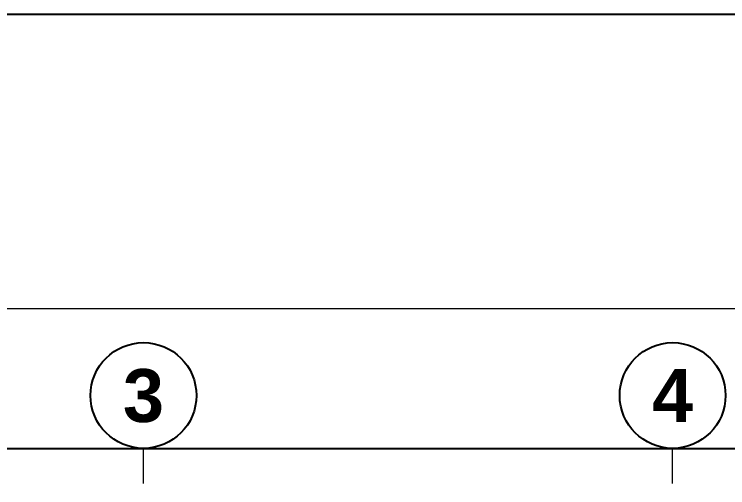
# Model space of a CAD drawing. Header units: metres. Extents: x -12400 to 1, y 0 to 106422.
# Drawn here: x -12048.51 to -12042.44, y 106411.44 to 106415.47 of the extents above; entities that cross this region are included whole.
import ezdxf
from ezdxf.enums import TextEntityAlignment as Align

# ---------------------------------------------------------------- set-up
doc = ezdxf.new("R2010")
doc.units = ezdxf.units.M
doc.header["$PDMODE"] = 35
doc.linetypes.add('CENTER', pattern=[2, 1.25, -0.25, 0.25, -0.25])
doc.linetypes.add('PHANTOM2', pattern=[1.25, 0.625, -0.125, 0.125, -0.125, 0.125, -0.125])
for name, color, linetype, lineweight in [('A-DIM-100', 8, 'Continuous', 0), ('DIM 001', 251, 'Continuous', 13), ('TBLOCK-BORDER-OUTSIDE', 240, 'Continuous', 0)]:
    doc.layers.add(name, color=color, linetype=linetype, lineweight=lineweight)
doc.layers.add('GUIDELINES', color=206, linetype='Continuous', plot=False)
doc.layers.add('S-GRID', color=155, linetype='Continuous')
doc.styles.add('DIMTXT-100', font='arial.ttf')
doc.styles.add('sans serif', font='sanssb__.ttf')
doc.styles.add('swis721', font='swiss.ttf')
doc.dimstyles.new('D-100', dxfattribs={"dimtxt": 0.2, "dimasz": 0.15, "dimexe": 0.1, "dimexo": 0.1, "dimgap": 0.1, "dimtad": 1, "dimdec": 3, "dimzin": 4, "dimdsep": 46, "dimtxsty": 'DIMTXT-100', "dimblk": 'ARCHTICK', "dimcen": 0.2, "dimdle": 0.1, "dimclrd": 8, "dimclre": 8, "dimclrt": 2, "dimadec": 0, "dimazin": 1, "dimtfac": 1, "dimtdec": 3, "dimtofl": 0, "dimtmove": 2, "dimatfit": 3, "dimfxl": 1, "dimarcsym": 0})
doc.dimstyles.new('DIM 200', dxfattribs={"dimtxt": 200, "dimasz": 1, "dimexe": 0, "dimexo": 40, "dimgap": 50, "dimtad": 1, "dimtoh": 1, "dimdec": 0, "dimlfac": 2, "dimtxsty": 'swis721', "dimblk": 'CIR', "dimcen": 0, "dimclrd": 155, "dimclre": 155, "dimclrt": 4, "dimadec": 0, "dimazin": 0, "dimtfac": 1, "dimtdec": 0, "dimtix": 1, "dimtmove": 1, "dimatfit": 3, "dimldrblk": 'CIR', "dimfxl": 0, "dimarcsym": 0})

# ---------------------------------------------------------------- blocks, each defined once
blk = doc.blocks.new('CIR')
at = {"color": 4}
blk.add_circle((0, 0), 50, dxfattribs=at)
blk = doc.blocks.new('grid_designation')
blk.add_circle((0, 500), 500)
at = {"color": 3, "style": 'sans serif'}
blk.add_attdef('A', text='', height=471, dxfattribs=at).set_placement((0, 500), align=Align.MIDDLE_CENTER)
blk = doc.blocks.new('_ArchTick')
at = {"color": 0, "linetype": 'ByBlock', "const_width": 0.15}
blk.add_lwpolyline([(-0.5, -0.5), (0.5, 0.5)], dxfattribs=at)
blk = doc.blocks.new('*D1934')
at = {"layer": 'DEFPOINTS', "color": 0, "transparency": 16777216}
for p in [(-12025.913, 106411.3202), (-12051.913, 106407.0702), (-12025.913, 106407.0702)]:
    blk.add_point(p, dxfattribs=at)
at = {"layer": 'DIM 001', "color": 8, "lineweight": -2, "transparency": 16777216}
for p, q in [((-12051.913, 106407.1702), (-12051.913, 106411.4202)), ((-12025.913, 106407.1702), (-12025.913, 106411.4202)), ((-12052.013, 106411.3202), (-12025.813, 106411.3202))]:
    blk.add_line(p, q, dxfattribs=at)
at = {"layer": 'DIM 001', "color": 8, "lineweight": -2, "transparency": 16777216, "xscale": 0.15, "yscale": 0.15, "zscale": 0.15, "rotation": 180}
blk.add_blockref('_ArchTick', (-12051.913, 106411.3202), dxfattribs=at)
at = {"layer": 'DIM 001', "color": 8, "lineweight": -2, "transparency": 16777216, "xscale": 0.15, "yscale": 0.15, "zscale": 0.15}
blk.add_blockref('_ArchTick', (-12025.913, 106411.3202), dxfattribs=at)
at = {"layer": 'DIM 001', "color": 2, "transparency": 16777216, "insert": (-12038.913, 106411.5223), "char_height": 0.2, "attachment_point": 5, "style": 'DIMTXT-100'}
blk.add_mtext('26.000', dxfattribs=at)
blk = doc.blocks.new('A$Ceba0e023')
at = {"layer": 'DEFPOINTS'}
blk.add_line((0, 50.9337), (76.2, 50.9337), dxfattribs=at)
at = {"layer": 'TBLOCK-BORDER-OUTSIDE'}
blk.add_line((4.0105, 48.4271), (73.6934, 48.4271), dxfattribs=at)
blk.add_lwpolyline([(73.6934, 2.5066), (4.0105, 2.5066), (4.0105, 48.4271), (73.6934, 48.4271)], close=True, dxfattribs=at)
blk = doc.blocks.new('GRID1')
at = {"layer": 'S-GRID', "color": 155, "linetype": 'CENTER'}
ref = blk.add_blockref('grid_designation', (-12155.7544, 106412.5702), dxfattribs=dict(at, xscale=0.0009000000000000002, yscale=0.0009000000000000002, zscale=0.0009000000000000002))
ref.add_attrib('A', '3', dxfattribs={"layer": '0', "color": 3, "height": 0.45, "style": 'sans serif'}).set_placement((-12155.7544, 106413.0202), align=Align.MIDDLE_CENTER)
ref = blk.add_blockref('grid_designation', (-12151.2544, 106412.5702), dxfattribs=dict(at, xscale=0.0009000000000000002, yscale=0.0009000000000000002, zscale=0.0009000000000000002))
ref.add_attrib('A', '4', dxfattribs={"layer": '0', "color": 3, "height": 0.45, "style": 'sans serif'}).set_placement((-12151.2544, 106413.0202), align=Align.MIDDLE_CENTER)
at = {"color": 6, "linetype": 'PHANTOM2'}
for points in [[(-12155.7544, 106384.7702), (-12155.7544, 106412.5702)], [(-12151.2544, 106384.7702), (-12151.2544, 106412.5702)]]:
    blk.add_leader(points, dimstyle='DIM 200', override={"dimasz": 0.002, "dimgap": 60, "dimtad": 0}, dxfattribs=at)

msp = doc.modelspace()

# ---------------------------------------------------------------- linework, layer by layer
at = {"layer": 'GUIDELINES'}
msp.add_lwpolyline([(-12055.41297, 106411.77022), (-12022.41297, 106411.77022), (-12022.41297, 106383.97022), (-12055.41297, 106383.97022)], close=True, dxfattribs=at)
msp.add_lwpolyline([(-12055.41297, 106411.77022), (-12022.41297, 106411.77022), (-12022.41297, 106383.97022), (-12055.41297, 106383.97022)], close=True, dxfattribs=at)

# ---------------------------------------------------------------- block references
at = {"xscale": 0.999738737056323, "yscale": 0.999738737056323, "zscale": 0.999738737056323}
msp.add_blockref('A$Ceba0e023', (-12095.48462, 106364.54482), dxfattribs=at)
at = {"layer": 'A-DIM-100'}
msp.add_blockref('GRID1', (108.34145, -0.8), dxfattribs=at)
msp.add_blockref('GRID1', (108.34145, -0.8), dxfattribs=at)

# ---------------------------------------------------------------- dimensions: what is measured, and where the dimension line sits
at = {"layer": 'DIM 001'}
dim = msp.add_linear_dim(base=(-12025.91297, 106411.32022), p1=(-12051.91297, 106407.07022), p2=(-12025.91297, 106407.07022), dimstyle='D-100', dxfattribs=at)
dim.commit()
dim.dimension.update_dxf_attribs({"geometry": '*D1934', "text_midpoint": (-12038.91297, 106411.52234)})

doc.saveas('drawing.dxf')
